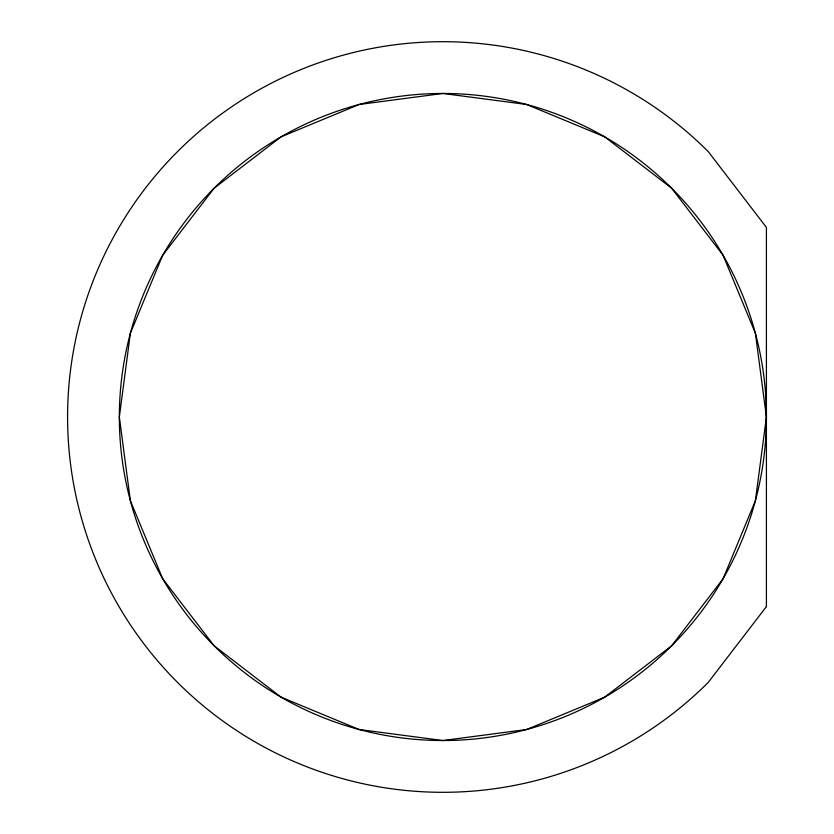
<?xml version="1.0" encoding="UTF-8"?>
<svg xmlns="http://www.w3.org/2000/svg" width="834" height="834" viewBox="0 0 834 834"><rect width="100%" height="100%" fill="white"/><g stroke="black" fill="none" stroke-linecap="round" stroke-linejoin="round"><path stroke-width="1.25" d="M130.375 333.266L119.345 417L130.375 500.734L162.693 578.765L214.109 645.777L281.121 697.193L359.141 729.51L442.885 740.529L526.619 729.51L604.65 697.193L671.651 645.777L723.068 578.765L755.395 500.734L766.415 417L755.395 333.266L723.068 255.235L671.651 188.223L604.65 136.807L526.619 104.49L442.885 93.471L359.141 104.49L281.121 136.807L214.109 188.223L162.693 255.235L130.375 333.266M766.415 606.589L708.264 682.379A375.3 375.3 0 0 1 177.506 682.379A375.3 375.3 0 0 1 177.506 151.621A375.3 375.3 0 0 1 708.264 151.621L766.415 227.411L766.415 606.589M281.121 697.193A323.529 323.529 0 0 0 766.415 417A323.529 323.529 0 0 0 281.121 136.807A323.529 323.529 0 0 0 281.121 697.193"/></g></svg>
